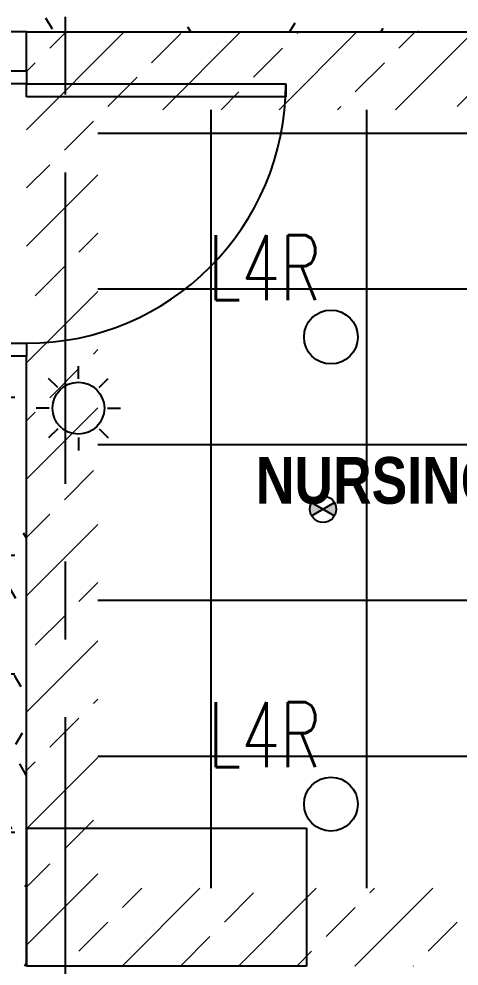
# Model space of a CAD drawing. Header units: millimetres. Extents: x -92759 to 184353, y -15225 to 86714.
# Drawn here: x 85322 to 87020, y 37841 to 41491 of the extents above; entities that cross this region are included whole.
import ezdxf

# ---------------------------------------------------------------- set-up
doc = ezdxf.new("R2010")
doc.units = ezdxf.units.MM
doc.linetypes.add('IDA - Grid Line', pattern=[2100, 1200, -300, 300, -300])
for name, color, linetype in [('0-1', 9, 'Continuous'), ('A-_DOOR----_E', 8, 'Continuous'), ('A-_ROOMNAME_A', 8, 'Continuous'), ('A-_WALL----_E', 8, 'Continuous'), ('A-_WALL----_H-1', 9, 'Continuous'), ('A-_WALLPRTN_E', 8, 'Continuous'), ('A-PATT-CONC', 8, 'Continuous'), ('E-_LIGT----_E-', 3, 'Continuous'), ('E-legend', 1, 'Continuous'), ('M-_SANIFIXR_E', 9, 'Continuous')]:
    doc.layers.add(name, color=color, linetype=linetype)
for name, color, linetype, true_color in [('A-_DETA----_ED-2', 1, 'Continuous', 0xff0000), ('E-_FIREALAM_E-1', 1, 'Continuous', 0xff0000), ('S-_ANOTGRID_E-1', 9, 'IDA - Grid Line', 0x808080)]:
    doc.layers.add(name, color=color, linetype=linetype, true_color=true_color)
doc.layers.add('HFI 9MM FPB', color=94, linetype='Continuous', lineweight=5)
doc.styles.add('Arial Narrow_B_1', font='ARIALNB.TTF', dxfattribs={"height": 300})
doc.styles.add('Simplex', font='simplex_.ttf', dxfattribs={"width": 0.7, "height": 450})
pattern_1 = [(0, (-11670.95, 40338.29), (609.6, 152.4), [50.292, -406.908, 50.292, -406.908, -2438.4]), (0, (-11670.95, 40338.29), (609.6, 152.4), [-914.4, 50.292, -864.108, 50.292, -406.908, -1066.8]), (0, (-11670.95, 40338.29), (609.6, 152.4), [-2286, 50.292, -254.508, 50.292, -711.708]), (120, (-11442.35, 40414.49), (-436.78227, 451.7291), [50.292, -406.908, 50.292, -406.908, -2438.4]), (120, (-11442.35, 40414.49), (-436.78227, 451.7291), [-914.4, 50.292, -864.108, 50.292, -406.908, -1066.8]), (120, (-11442.35, 40414.49), (-436.78227, 451.7291), [-2286, 50.292, -254.508, 50.292, -711.708]), (240, (-11366.15, 40719.29), (-172.81773, -604.1291), [50.292, -406.908, 50.292, -406.908, -2438.4]), (240, (-11366.15, 40719.29), (-172.81773, -604.1291), [-914.4, 50.292, -864.108, 50.292, -406.908, -1066.8]), (240, (-11366.15, 40719.29), (-172.81773, -604.1291), [-2286, 50.292, -254.508, 50.292, -711.708])]

# ---------------------------------------------------------------- blocks, each defined once
blk = doc.blocks.new('IDA - F - Single - Swing1 - 1100L X 2200H -TD-03-10510365-BLK8_RHH_2ND STOREY PLAN')
at = {"layer": 'A-_DOOR----_E'}
for p, q in [((-550, 75), (-500, 75)), ((-500, 75), (-500, -75)), ((500, 75), (550, 75)), ((500, -75), (500, 75)), ((-500, -75), (-550, -75)), ((450, -75), (500, -75)), ((450, -1075), (450, -75)), ((500, -75), (500, -1075)), ((550, -75), (500, -75)), ((500, -1075), (450, -1075))]:
    blk.add_line(p, q, dxfattribs=at)
blk.add_arc((500, -75), 1000, 180, 270, dxfattribs=at)
blk = doc.blocks.new('IDA - Strobe Light - IDA - Strobe Light-8826107-BLK8_RHH_2ND STOREY PLAN')
at = {"layer": 'A-_DETA----_ED-2'}
for p, q in [((0, 312.5), (0, 362.5)), ((-79.5, 279.5), (-114.9, 314.9)), ((79.5, 279.5), (114.9, 314.9)), ((-112.5, 200), (-162.5, 200)), ((112.5, 200), (162.5, 200)), ((-79.5, 120.5), (-114.9, 85.1)), ((79.5, 120.5), (114.9, 85.1)), ((0, 87.5), (0, 37.5))]:
    blk.add_line(p, q, dxfattribs=at)
blk.add_circle((0, 200), 100, dxfattribs=at)
blk = doc.blocks.new('A$C3019c3af')
at = {"layer": 'A-_WALL----_H-1'}
h = blk.add_hatch(dxfattribs=at)
h.set_pattern_fill('FP_8', color=256, style=0, pattern_type=2)
h.set_pattern_definition(pattern_1)
h.paths.add_polyline_path([(7400, 8700), (7400, 8800), (2600, 8800), (2600, 8700), (7375, 8700)])
h = blk.add_hatch(dxfattribs=at)
h.set_pattern_fill('FP_8', color=256, style=0, pattern_type=2)
h.set_pattern_definition(pattern_1)
h.paths.add_polyline_path([(2650, 3200), (2650, 3300), (2500, 3300), (2500, 3200), (2575, 3200)])
h.paths.add_polyline_path([(2500, 4400), (2650, 4400), (2650, 4500), (2500, 4500)])
h.paths.add_polyline_path([(2575, 5100), (2650, 5100), (2650, 7450), (2500, 7450), (2500, 5100)])
h.paths.add_polyline_path([(2650, 8550), (2650, 8700), (2500, 8700), (2500, 8550), (2575, 8550)])
at = {"layer": 'A-_WALL----_E'}
blk.add_line((2650, 8700), (2500, 8700), dxfattribs=at)
at = {"layer": 'A-_WALLPRTN_E'}
for p, q in [((2650, 8700), (7375, 8700)), ((2650, 8550), (2650, 8700)), ((2500, 8550), (2650, 8550)), ((2650, 7450), (2500, 7450)), ((2650, 5100), (2650, 7450))]:
    blk.add_line(p, q, dxfattribs=at)
at = {"layer": 'M-_SANIFIXR_E'}
for p, q in [((2650, 5631.2), (3730, 5631.2)), ((2650, 5631.2), (2650, 5100)), ((3730, 5631.2), (3730, 5100)), ((3730, 5100), (2650, 5100))]:
    blk.add_line(p, q, dxfattribs=at)
at = {"layer": 'S-_ANOTGRID_E-1'}
blk.add_line((2800, -20341.4), (2800, 52351.8), dxfattribs=at)
at = {"layer": 'A-_DOOR----_E', "rotation": 89.99999999999991}
blk.add_blockref('IDA - F - Single - Swing1 - 1100L X 2200H -TD-03-10510365-BLK8_RHH_2ND STOREY PLAN', (2575, 8000), dxfattribs=at)
at = {"layer": 'E-_FIREALAM_E-1', "rotation": 269.9999999999972}
blk.add_blockref('IDA - Strobe Light - IDA - Strobe Light-8826107-BLK8_RHH_2ND STOREY PLAN', (2650, 7250), dxfattribs=at)
at = {"layer": 'A-_ROOMNAME_A', "insert": (3534.8, 7061.7), "char_height": 180, "width": 3992.404, "attachment_point": 1, "style": 'Arial Narrow_B_1'}
blk.add_mtext('NURSING / MEDITATION ROOM', dxfattribs=at)
blk = doc.blocks.new('RCP_B8L2')
at = {"layer": 'A-PATT-CONC'}
h = blk.add_hatch(dxfattribs=at)
h.set_pattern_fill('ANSI37', color=256, scale=189, angle=45)
h.set_pattern_definition([(90, (-362793.07, -182177.3), (-600.075, 0), []), (180, (-362793.07, -182177.3), (-6e-14, -600.075), [])])
h.paths.add_polyline_path([(-366993.1, -179177.3), (-366993.1, -182177.3), (-362793.1, -182177.3), (-362793.1, -179177.3)])
at = {"layer": 'HFI 9MM FPB'}
h = blk.add_hatch(dxfattribs=at)
h.set_pattern_fill('ANSI33', color=256, scale=50)
h.set_pattern_definition([(45, (-381589.02, -647239), (-224.5064, 224.5064), []), (45, (-381364.5, -647239), (-224.5064, 224.5064), [158.75, -79.375])])
h.paths.add_polyline_path([(-367268.1, -178877.3), (-362518.1, -178877.3), (-362518.1, -182477.3), (-367268.1, -182477.3)])
h.paths.add_polyline_path([(-366993.1, -179177.3), (-366993.1, -182177.3), (-362793.1, -182177.3), (-362793.1, -179177.3)], flags=16)
blk = doc.blocks.new('Power Craft')
at = {"layer": 'E-legend', "lineweight": 25}
h = blk.add_hatch(color=256, dxfattribs=at)
h.dxf.hatch_style = 1
h.paths.add_polyline_path([(-589422.5, -94267.5), (-589466.5, -94242.1, 0.131652), (-589473.4, -94267.5, 0.131652), (-589466.5, -94293)])
h = blk.add_hatch(color=256, dxfattribs=at)
h.dxf.hatch_style = 1
h.paths.add_polyline_path([(-589378.4, -94242.1), (-589422.5, -94267.5), (-589378.4, -94293, 0.131652), (-589371.6, -94267.5, 0.131652)])
for p, q in [((-589466.5, -94242.1), (-589378.4, -94293)), ((-589466.5, -94293), (-589378.4, -94242.1))]:
    blk.add_line(p, q, dxfattribs=at)
blk.add_circle((-589422.5, -94267.5), 50.9, dxfattribs=at)
blk = doc.blocks.new('A$C020d881d')
at = {"layer": 'E-legend', "lineweight": 25}
blk.add_circle((818.7, 172), 103.8, dxfattribs=at)
at = {"layer": 'E-legend', "lineweight": 25, "style": 'Simplex', "width": 0.7}
blk.add_text('L4R', height=250, dxfattribs=at).set_placement((345.2, 314.3))
blk = doc.blocks.new('EL_B8_L2_R4')
at = {"color": 7}
blk.add_blockref('Power Craft', (585616.3, 54528.2), dxfattribs=at)
at = {"layer": 'E-_LIGT----_E-', "ltscale": 0.5}
for p in [(-4594.5, -39247.8), (-4594.5, -41047.8)]:
    blk.add_blockref('A$C020d881d', p, dxfattribs=at)

msp = doc.modelspace()

# ---------------------------------------------------------------- block references
at = {"layer": '0-1'}
msp.add_blockref('A$C3019c3af', (82701.1, 32741.2), dxfattribs=at)
at = {"layer": 'A-PATT-CONC'}
msp.add_blockref('RCP_B8L2', (452619.1, 220318.5), dxfattribs=at)
at = {"layer": 'E-legend', "color": 7}
msp.add_blockref('EL_B8_L2_R4', (90301.1, 79341.2), dxfattribs=at)

doc.saveas('drawing.dxf')
